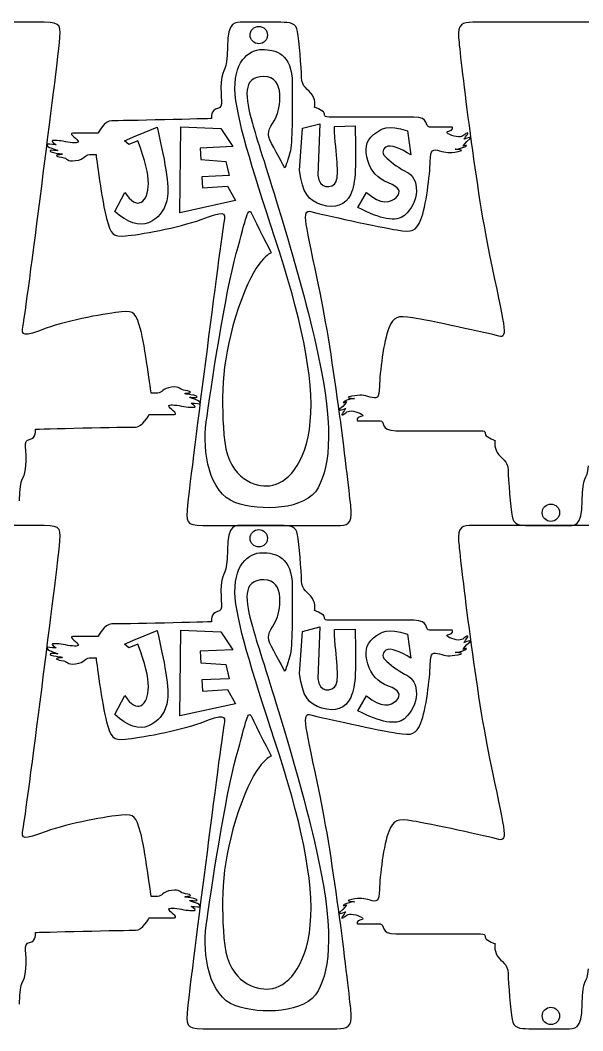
# Model space of a CAD drawing. Extents: x -1 to 3385, y 281 to 1704.
# Drawn here: x 755 to 1547, y 281 to 1704 of the extents above; entities that cross this region are included whole.
import ezdxf

# ---------------------------------------------------------------- set-up
doc = ezdxf.new("R2010")
doc.units = 0
doc.layers.add('H0108_Printing_Least_8', color=7, linetype='CONTINUOUS')

msp = doc.modelspace()

# ---------------------------------------------------------------- linework, layer by layer
at = {"layer": 'H0108_Printing_Least_8', "color": 1}
for points in [[(788.42318, 1700.664757), (599.629185, 1700.664757)], [(1121.685972, 1700.610557), (1068.045973, 1700.610557)], [(1580.63276, 1700.664757), (1391.838765, 1700.664757)], [(1309.072967, 1567.274561), (1189.68597, 1567.274561)], [(917.522977, 1540.637561), (918.937977, 1541.215561), (918.937977, 1541.215561), (947.366976, 1552.841561)], [(1148.019971, 1491.949563), (1152.080971, 1551.567561), (1176.755971, 1557.882561), (1173.826971, 1485.208563)], [(1197.02497, 1554.063561), (1226.400969, 1554.919561)], [(1363.133966, 1553.194561), (1331.034967, 1553.194561)], [(864.046978, 1544.323561), (828.568979, 1544.323561)], [(920.206977, 1533.707562), (907.422977, 1528.593562), (901.573977, 1533.792562), (917.531977, 1540.614561)], [(1300.061967, 1547.843561), (1304.712967, 1513.887562)], [(887.687978, 1434.417564), (902.051977, 1461.241563)], [(1230.287969, 1439.791564), (1242.339969, 1461.112563)], [(936.249177, 1148.594771), (971.727176, 1148.594771)], [(1229.370769, 1139.723772), (1261.470768, 1139.723772)], [(1283.432768, 1125.643772), (1402.819765, 1125.643772)], [(788.42318, 992.253275), (599.629185, 992.253275)], [(1011.872975, 992.253575), (1200.66697, 992.253575)], [(1121.685972, 992.199175), (1068.045973, 992.199175)], [(1580.63276, 992.253275), (1391.838765, 992.253275)], [(1470.819763, 992.307775), (1524.458762, 992.307775)], [(1309.072967, 858.863179), (1189.68597, 858.863179)], [(917.522977, 832.226179), (918.937977, 832.804179), (918.937977, 832.804179), (947.366976, 844.430179)], [(1148.019971, 783.53818), (1152.080971, 843.156179), (1176.755971, 849.471179), (1173.826971, 776.797181)], [(1197.02497, 845.652179), (1226.400969, 846.508179)], [(1300.061967, 839.432179), (1304.712967, 805.47618)], [(1363.133966, 844.783179), (1331.034967, 844.783179)], [(864.046978, 835.913179), (828.568979, 835.913179)], [(920.206977, 825.296179), (907.422977, 820.182179), (901.573977, 825.381179), (917.531977, 832.203179)], [(887.687978, 726.006182), (902.051977, 752.830181)], [(1230.287969, 731.380182), (1242.339969, 752.701181)], [(936.249177, 440.183289), (971.727176, 440.183289)], [(1229.370769, 431.312289), (1261.470768, 431.312289)], [(1283.432768, 417.23329), (1402.819765, 417.23329)], [(1011.872975, 283.842193), (1200.66697, 283.842193)], [(1470.819763, 283.896293), (1524.458762, 283.896293)]]:
    msp.add_lwpolyline(points, dxfattribs=at)
for points in [[(1090.637973, 1694.842558)], [(979.377976, 1432.525564), (980.890975, 1553.330561), (1037.352974, 1550.926561), (1053.836974, 1525.654562), (1007.826975, 1523.558562), (1008.845975, 1507.261562), (1044.260974, 1504.829562), (1048.663974, 1484.819563), (1010.347975, 1483.203563), (1011.317975, 1467.682563), (1046.361974, 1469.872563), (1057.766974, 1449.740564)], [(1379.254966, 1535.896562)], [(1219.98097, 1458.558564)], [(961.083976, 1449.273564)], [(1295.556968, 1428.728564)], [(1168.989971, 1255.827569)], [(1213.24977, 1157.021771)], [(1501.867762, 998.075775)], [(1090.637973, 986.431175)], [(979.377976, 724.114182), (980.890975, 844.919179), (1037.352974, 842.515179), (1053.836974, 817.24318), (1007.826975, 815.14718), (1008.845975, 798.85018), (1044.260974, 796.41818), (1048.663974, 776.408181), (1010.347975, 774.792181), (1011.317975, 759.271181), (1046.361974, 761.461181), (1057.766974, 741.329181)], [(1379.254966, 827.485179)], [(961.083976, 740.862181)], [(1219.98097, 750.147181)], [(1295.556968, 720.317182)], [(1168.989971, 547.417186)], [(1213.24977, 448.610289)], [(1501.867762, 289.664293)]]:
    msp.add_lwpolyline(points, close=True, dxfattribs=at)
for points in [[(809.96318, 1671.519758), (812.07518, 1695.173758), (813.34318, 1700.664757), (788.42318, 1700.664757)], [(1068.045973, 1700.610557), (1058.331974, 1700.610557), (1046.505974, 1703.567557), (1046.505974, 1665.973558)], [(1078.417973, 1682.622558), (1078.417973, 1689.371558), (1083.888973, 1694.842558), (1090.637973, 1694.842558)], [(1090.637973, 1694.842558), (1097.386973, 1694.842558), (1102.857972, 1689.371558), (1102.857972, 1682.622558)], [(1145.337971, 1687.515558), (1143.648971, 1699.765558), (1133.933972, 1700.610557), (1121.685972, 1700.610557)], [(1391.838765, 1700.664757), (1377.900766, 1700.664757), (1370.298766, 1698.975758), (1371.987766, 1678.277758)], [(1090.637973, 1670.401558), (1083.888973, 1670.401558), (1078.417973, 1675.873558), (1078.417973, 1682.622558)], [(1102.857972, 1682.622558), (1102.857972, 1675.873558), (1097.386973, 1670.401558), (1090.637973, 1670.401558)], [(1150.828971, 1622.889559), (1150.828971, 1636.406559), (1147.026971, 1675.266558), (1145.337971, 1687.515558)], [(758.858181, 1274.045768), (762.237181, 1290.096768), (807.85218, 1647.865759), (809.96318, 1671.519758)], [(1046.505974, 1665.973558), (1046.505974, 1628.380559), (1039.325974, 1638.940559), (1037.635974, 1616.55356)], [(1371.987766, 1678.277758), (1373.676766, 1657.580759), (1394.794765, 1472.993763), (1415.490765, 1372.886766)], [(1057.486974, 1598.81256), (1053.263974, 1644.431559), (1076.569973, 1662.379558), (1095.153973, 1662.379558)], [(1095.153973, 1662.379558), (1113.737972, 1662.379558), (1137.734972, 1656.681559), (1137.734972, 1614.44156)], [(1097.833973, 1624.326559), (1066.578973, 1624.326559), (1071.424973, 1594.58956), (1081.561973, 1558.263561)], [(1114.505972, 1566.288561), (1120.840972, 1577.693561), (1129.087972, 1624.326559), (1097.833973, 1624.326559)], [(1166.033971, 1597.96856), (1160.542971, 1606.83856), (1150.828971, 1609.37256), (1150.828971, 1622.889559)], [(1037.635974, 1616.55356), (1035.946974, 1594.16656), (1042.281974, 1580.65056), (1032.567974, 1579.382561)], [(1137.734972, 1614.44156), (1137.734972, 1572.202561), (1138.157972, 1531.229562), (1134.356972, 1516.868562)], [(1119.573972, 1377.477566), (1085.362973, 1484.343563), (1061.710973, 1553.194561), (1057.486974, 1598.81256)], [(1168.989971, 1581.07256), (1168.989971, 1581.07256), (1171.523971, 1589.09756), (1166.033971, 1597.96856)], [(1032.567974, 1579.382561), (1022.853974, 1578.115561), (1024.120974, 1565.021561), (1024.120974, 1565.021561)], [(1179.548971, 1576.003561), (1172.368971, 1580.22756), (1168.989971, 1581.07256), (1168.989971, 1581.07256)], [(1024.120974, 1565.021561), (1024.120974, 1565.021561), (893.611978, 1561.642561), (883.475978, 1562.064561)], [(1106.058972, 1535.031562), (1100.567972, 1546.013561), (1108.169972, 1554.883561), (1114.505972, 1566.288561)], [(1189.68597, 1567.274561), (1178.422971, 1567.274561), (1186.72897, 1571.779561), (1179.548971, 1576.003561)], [(1331.034967, 1553.194561), (1323.713967, 1553.194561), (1331.597967, 1567.274561), (1309.072967, 1567.274561)], [(883.475978, 1562.064561), (873.338978, 1562.486561), (864.046978, 1544.323561), (864.046978, 1544.323561)], [(947.366976, 1552.841561), (960.449976, 1498.589563), (965.022976, 1464.066563), (961.083976, 1449.273564)], [(1081.561973, 1558.263561), (1091.697973, 1521.936562), (1140.269971, 1377.900566), (1168.989971, 1255.827569)], [(1199.40797, 1476.572563), (1204.16197, 1487.525563), (1198.98397, 1512.001562), (1197.02497, 1554.063561)], [(1226.400969, 1554.919561), (1227.152969, 1501.272562), (1227.825969, 1474.147563), (1219.98097, 1458.558564)], [(1252.194969, 1542.493561), (1263.760968, 1551.599561), (1271.753968, 1556.515561), (1300.061967, 1547.843561)], [(1358.065966, 1547.280561), (1365.668966, 1548.125561), (1363.133966, 1553.194561), (1363.133966, 1553.194561)], [(828.568979, 1544.323561), (821.810979, 1544.323561), (836.593979, 1535.031562), (836.593979, 1532.496562)], [(917.531977, 1540.614561), (917.528977, 1540.622561), (917.525977, 1540.629561), (917.522977, 1540.637561)], [(1244.066969, 1505.849562), (1239.646969, 1520.964562), (1240.629969, 1533.386562), (1252.194969, 1542.493561)], [(1368.765966, 1539.677562), (1360.036966, 1541.367561), (1350.463966, 1546.436561), (1358.065966, 1547.280561)], [(1383.688965, 1544.746561), (1379.183966, 1542.775561), (1377.494966, 1537.988562), (1368.765966, 1539.677562)], [(1378.338966, 1526.160562), (1378.338966, 1526.160562), (1381.972965, 1532.033562), (1387.603965, 1536.539562)], [(1379.254966, 1535.896562), (1379.254966, 1535.896562), (1388.193965, 1546.717561), (1383.688965, 1544.746561)], [(1387.603965, 1536.539562), (1393.235965, 1541.044561), (1379.254966, 1535.896562), (1379.254966, 1535.896562)], [(793.51298, 1529.258562), (791.54198, 1529.821562), (791.82298, 1526.160562), (796.04698, 1524.471562)], [(805.15698, 1528.359562), (805.15698, 1528.359562), (795.48398, 1528.695562), (793.51298, 1529.258562)], [(796.04698, 1524.471562), (800.27098, 1522.781562), (803.36798, 1521.655562), (806.74698, 1520.529562)], [(799.98898, 1534.045562), (796.89198, 1533.482562), (805.15698, 1528.359562), (805.15698, 1528.359562)], [(818.43198, 1532.496562), (809.13998, 1534.186562), (803.08598, 1534.608562), (799.98898, 1534.045562)], [(836.593979, 1532.496562), (836.593979, 1529.962562), (827.723979, 1530.807562), (818.43198, 1532.496562)], [(935.151977, 1473.807563), (935.473977, 1486.663563), (930.489977, 1506.634562), (920.206977, 1533.707562)], [(1127.176972, 1495.748563), (1127.176972, 1495.748563), (1111.548972, 1524.049562), (1106.058972, 1535.031562)], [(1269.613968, 1525.034562), (1263.565968, 1520.583562), (1263.967968, 1515.322562), (1270.821968, 1509.249562)], [(1304.712967, 1513.887562), (1290.745968, 1522.651562), (1275.659968, 1529.484562), (1269.613968, 1525.034562)], [(1332.020967, 1504.618562), (1332.442967, 1522.359562), (1336.243967, 1522.359562), (1345.113966, 1519.825562)], [(1367.076966, 1521.936562), (1367.076966, 1521.936562), (1378.484966, 1523.459562), (1381.915965, 1525.987562)], [(1381.915965, 1525.987562), (1386.317965, 1529.231562), (1378.338966, 1526.160562), (1378.338966, 1526.160562)], [(798.58098, 1520.529562), (794.92098, 1520.810562), (796.04698, 1517.994562), (801.39698, 1517.149562)], [(806.74698, 1520.529562), (810.12598, 1519.402562), (802.24198, 1520.247562), (798.58098, 1520.529562)], [(801.39698, 1517.149562), (806.74698, 1516.305562), (813.22298, 1515.460562), (813.22298, 1515.460562)], [(810.54298, 1514.230562), (805.47498, 1514.230562), (802.59198, 1512.126562), (812.72798, 1510.718562)], [(813.22298, 1515.460562), (813.22298, 1515.460562), (815.61098, 1514.230562), (810.54298, 1514.230562)], [(812.72798, 1510.718562), (822.864979, 1509.310562), (819.41798, 1504.196562), (832.651979, 1505.886562)], [(832.651979, 1505.886562), (845.884979, 1507.575562), (845.321979, 1514.052562), (852.079979, 1514.333562)], [(852.079979, 1514.333562), (858.837979, 1514.615562), (861.371978, 1514.333562), (861.371978, 1514.333562)], [(861.371978, 1514.333562), (861.371978, 1514.333562), (869.959978, 1446.750564), (876.294978, 1424.363564)], [(1134.356972, 1516.868562), (1130.555972, 1502.506562), (1127.176972, 1495.748563), (1127.176972, 1495.748563)], [(1270.821968, 1509.249562), (1277.671968, 1503.174562), (1290.441968, 1493.587563), (1298.971968, 1489.839563)], [(1345.113966, 1519.825562), (1353.982966, 1517.290562), (1358.705966, 1516.279562), (1371.181966, 1518.647562)], [(1371.181966, 1518.647562), (1383.750965, 1521.033562), (1367.076966, 1521.936562), (1367.076966, 1521.936562)], [(1273.165968, 1474.618563), (1258.186969, 1480.323563), (1248.484969, 1490.733563), (1244.066969, 1505.849562)], [(1318.927967, 1423.096564), (1326.107967, 1439.992564), (1331.597967, 1486.878563), (1332.020967, 1504.618562)], [(1179.399971, 1443.602564), (1160.195971, 1449.219564), (1152.094971, 1460.490563), (1148.019971, 1491.949563)], [(1173.826971, 1485.208563), (1174.699971, 1465.342563), (1194.65497, 1465.618563), (1199.40797, 1476.572563)], [(1298.971968, 1489.839563), (1307.502967, 1486.090563), (1312.840967, 1476.102563), (1312.556967, 1463.114563)], [(924.769977, 1447.391564), (931.341977, 1451.071564), (934.802977, 1459.876564), (935.151977, 1473.807563)], [(1284.515968, 1454.465564), (1291.929968, 1462.194563), (1288.144968, 1468.913563), (1273.165968, 1474.618563)], [(902.051977, 1461.241563), (910.625977, 1448.327564), (918.198977, 1443.710564), (924.769977, 1447.391564)], [(1219.98097, 1458.558564), (1212.12997, 1442.970564), (1198.60297, 1437.986564), (1179.399971, 1443.602564)], [(1242.339969, 1461.112563), (1262.277968, 1443.033564), (1277.101968, 1446.733564), (1284.515968, 1454.465564)], [(1312.556967, 1463.114563), (1312.271967, 1450.125564), (1306.605967, 1438.663564), (1295.556968, 1428.728564)], [(961.083976, 1449.273564), (957.144976, 1434.479564), (948.551976, 1424.236564), (935.304977, 1418.540565)], [(1058.754974, 1374.943566), (1073.536973, 1427.320564), (1075.225973, 1442.526564), (1080.716973, 1430.699564)], [(1177.014971, 1320.032567), (1156.318971, 1420.139564), (1149.983971, 1437.880564), (1163.921971, 1434.078564)], [(1295.556968, 1428.728564), (1284.508968, 1418.793565), (1261.941968, 1423.559564), (1230.287969, 1439.791564)], [(876.294978, 1424.363564), (882.630978, 1401.976565), (884.742978, 1398.175565), (902.903977, 1399.864565)], [(935.304977, 1418.540565), (922.057977, 1412.845565), (906.185977, 1418.137565), (887.687978, 1434.417564)], [(902.903977, 1399.864565), (921.064977, 1401.554565), (977.661976, 1411.269565), (1009.337975, 1423.096564)], [(1009.337975, 1423.096564), (1041.014974, 1434.923564), (1044.816974, 1434.923564), (1041.437974, 1418.872565)], [(1080.716973, 1430.699564), (1086.207973, 1418.872565), (1108.169972, 1376.210566), (1108.169972, 1376.210566)], [(1163.921971, 1434.078564), (1177.859971, 1430.277564), (1263.175968, 1411.691565), (1285.138968, 1408.312565)], [(1285.138968, 1408.312565), (1307.101967, 1404.933565), (1311.746967, 1406.200565), (1318.927967, 1423.096564)], [(1041.437974, 1418.872565), (1038.058974, 1402.821565), (992.443975, 1045.052574), (990.331975, 1021.398574)], [(1016.518975, 1137.557572), (1022.008974, 1178.952571), (1043.971974, 1322.566567), (1058.754974, 1374.943566)], [(1108.169972, 1376.210566), (1108.169972, 1376.210566), (1085.784973, 1369.452566), (1062.132973, 1298.912568)], [(1161.809971, 1127.419572), (1170.679971, 1185.71057), (1153.784971, 1270.611568), (1119.573972, 1377.477566)], [(1415.490765, 1372.886766), (1436.185764, 1272.778768), (1442.521764, 1255.037769), (1428.583764, 1258.839769)], [(1220.517969, 1014.640575), (1218.82797, 1035.337574), (1197.71097, 1219.92457), (1177.014971, 1320.032567)], [(924.000177, 1268.554768), (917.665177, 1290.941768), (915.553177, 1294.742768), (897.392178, 1293.053768)], [(1062.132973, 1298.912568), (1038.480974, 1228.372569), (1037.213974, 1177.684571), (1041.437974, 1119.816572)], [(897.392178, 1293.053768), (879.230178, 1291.363768), (822.634179, 1281.648768), (790.95718, 1269.821768)], [(1307.366767, 1284.605768), (1285.403768, 1287.984768), (1280.757768, 1286.717768), (1273.577768, 1269.821768)], [(1428.583764, 1258.839769), (1414.645765, 1262.640768), (1329.329767, 1281.226768), (1307.366767, 1284.605768)], [(790.95718, 1269.821768), (759.280181, 1257.994769), (755.479181, 1257.994769), (758.858181, 1274.045768)], [(938.924177, 1178.584771), (938.924177, 1178.584771), (930.336177, 1246.167769), (924.000177, 1268.554768)], [(1273.577768, 1269.821768), (1266.397768, 1252.925769), (1260.906768, 1206.03977), (1260.484768, 1188.29977)], [(1168.989971, 1255.827569), (1197.71097, 1133.755572), (1191.37497, 1077.154573), (1174.057971, 1045.475574)], [(967.644176, 1187.03277), (954.410176, 1185.34277), (954.974176, 1178.865771), (948.216176, 1178.584771)], [(987.567175, 1182.19977), (977.431176, 1183.60777), (980.878175, 1188.72177), (967.644176, 1187.03277)], [(989.753175, 1178.687771), (994.821175, 1178.687771), (997.704175, 1180.79177), (987.567175, 1182.19977)], [(1260.484768, 1188.29977), (1260.062768, 1170.558771), (1256.260769, 1170.558771), (1247.391769, 1173.093771)], [(948.216176, 1178.584771), (941.458176, 1178.302771), (938.924177, 1178.584771), (938.924177, 1178.584771)], [(987.073175, 1177.457771), (987.073175, 1177.457771), (984.685175, 1178.687771), (989.753175, 1178.687771)], [(998.899175, 1175.768771), (993.549175, 1176.612771), (987.073175, 1177.457771), (987.073175, 1177.457771)], [(993.549175, 1172.389771), (990.170175, 1173.515771), (998.054175, 1172.670771), (1001.715175, 1172.389771)], [(1004.249175, 1168.446771), (1000.025175, 1170.136771), (996.928175, 1171.262771), (993.549175, 1172.389771)], [(1001.715175, 1172.389771), (1005.375175, 1172.107771), (1004.249175, 1174.923771), (998.899175, 1175.768771)], [(1006.783175, 1163.659771), (1008.754175, 1163.096771), (1008.472175, 1166.757771), (1004.249175, 1168.446771)], [(1214.16577, 1166.757771), (1214.16577, 1166.757771), (1210.53277, 1160.884771), (1204.90177, 1156.378771)], [(1210.58977, 1166.930771), (1206.18777, 1163.686771), (1214.16577, 1166.757771), (1214.16577, 1166.757771)], [(1221.323769, 1174.270771), (1208.75477, 1171.885771), (1225.428769, 1170.981771), (1225.428769, 1170.981771)], [(1225.428769, 1170.981771), (1225.428769, 1170.981771), (1214.01977, 1169.458771), (1210.58977, 1166.930771)], [(1247.391769, 1173.093771), (1238.521769, 1175.627771), (1233.799769, 1176.638771), (1221.323769, 1174.270771)], [(963.702176, 1160.421771), (963.702176, 1162.955771), (972.572176, 1162.110771), (981.864175, 1160.421771)], [(971.727176, 1148.594771), (978.485176, 1148.594771), (963.702176, 1157.886771), (963.702176, 1160.421771)], [(981.864175, 1160.421771), (991.156175, 1158.731771), (997.210175, 1158.309771), (1000.307175, 1158.872771)], [(1000.307175, 1158.872771), (1003.404175, 1159.435771), (995.139175, 1164.558771), (995.139175, 1164.558771)], [(995.139175, 1164.558771), (995.139175, 1164.558771), (1004.812175, 1164.222771), (1006.783175, 1163.659771)], [(1204.90177, 1156.378771), (1199.26977, 1151.873771), (1213.24977, 1157.021771), (1213.24977, 1157.021771)], [(1213.24977, 1157.021771), (1213.24977, 1157.021771), (1204.31077, 1146.200771), (1208.81577, 1148.171771)], [(1208.81577, 1148.171771), (1213.32177, 1150.142771), (1215.01077, 1154.930771), (1223.739769, 1153.240771)], [(1223.739769, 1153.240771), (1232.468769, 1151.550771), (1242.041769, 1146.482771), (1234.439769, 1145.637771)], [(916.820177, 1130.853772), (926.957177, 1130.431772), (936.249177, 1148.594771), (936.249177, 1148.594771)], [(1234.439769, 1145.637771), (1226.836769, 1144.792771), (1229.370769, 1139.723772), (1229.370769, 1139.723772)], [(1261.470768, 1139.723772), (1268.790768, 1139.723772), (1260.906768, 1125.643772), (1283.432768, 1125.643772)], [(767.728181, 1113.535772), (777.442181, 1114.802772), (776.175181, 1127.896772), (776.175181, 1127.896772)], [(776.175181, 1127.896772), (776.175181, 1127.896772), (906.684177, 1131.275772), (916.820177, 1130.853772)], [(1057.064974, 1024.777574), (1020.741974, 1037.872574), (1011.027975, 1096.162573), (1016.518975, 1137.557572)], [(1101.941972, 1048.009574), (1124.219972, 1048.009574), (1152.940971, 1069.129573), (1161.809971, 1127.419572)], [(1402.819765, 1125.643772), (1414.082765, 1125.643772), (1405.776765, 1121.138772), (1412.956765, 1116.914772)], [(762.659181, 1076.364773), (764.349181, 1098.751773), (758.013181, 1112.268772), (767.728181, 1113.535772)], [(1041.437974, 1119.816572), (1045.660974, 1061.948573), (1079.663973, 1048.009574), (1101.941972, 1048.009574)], [(1412.956765, 1116.914772), (1420.136764, 1112.690772), (1423.515764, 1111.845772), (1423.515764, 1111.845772)], [(1423.515764, 1111.845772), (1423.515764, 1111.845772), (1420.981764, 1103.820772), (1426.471764, 1094.950773)], [(1426.471764, 1094.950773), (1431.962764, 1086.079773), (1441.676764, 1083.545773), (1441.676764, 1070.028773)], [(753.790181, 1026.944774), (753.790181, 1064.537773), (760.970181, 1053.977774), (762.659181, 1076.364773)], [(1441.676764, 1070.028773), (1441.676764, 1056.512774), (1445.477764, 1017.651775), (1447.167764, 1005.402775)], [(1545.999761, 1026.944774), (1545.999761, 1064.537773), (1553.179761, 1053.977774), (1554.868761, 1076.364773)], [(1174.057971, 1045.475574), (1156.741971, 1013.795575), (1093.387973, 1011.683575), (1057.064974, 1024.777574)], [(1524.458762, 992.307775), (1534.173762, 992.307775), (1545.999761, 989.351775), (1545.999761, 1026.944774)], [(990.331975, 1021.398574), (988.220975, 997.744575), (986.952975, 992.253575), (1011.872975, 992.253575)], [(1200.66697, 992.253575), (1214.60497, 992.253575), (1222.206969, 993.943575), (1220.517969, 1014.640575)], [(1489.647763, 1010.295775), (1489.647763, 1017.044775), (1495.118763, 1022.516774), (1501.867762, 1022.516774)], [(1501.867762, 998.075775), (1495.118763, 998.075775), (1489.647763, 1003.546775), (1489.647763, 1010.295775)], [(1501.867762, 1022.516774), (1508.616762, 1022.516774), (1514.087762, 1017.044775), (1514.087762, 1010.295775)], [(1514.087762, 1010.295775), (1514.087762, 1003.546775), (1508.616762, 998.075775), (1501.867762, 998.075775)], [(1447.167764, 1005.402775), (1448.856764, 993.152775), (1458.570764, 992.307775), (1470.819763, 992.307775)], [(809.96318, 963.108276), (812.07518, 986.762275), (813.34318, 992.253275), (788.42318, 992.253275)], [(1068.045973, 992.199175), (1058.331974, 992.199175), (1046.505974, 995.156175), (1046.505974, 957.562176)], [(1078.417973, 974.211176), (1078.417973, 980.960175), (1083.888973, 986.431175), (1090.637973, 986.431175)], [(1090.637973, 986.431175), (1097.386973, 986.431175), (1102.857972, 980.960175), (1102.857972, 974.211176)], [(1145.337971, 979.104176), (1143.648971, 991.354175), (1133.933972, 992.199175), (1121.685972, 992.199175)], [(1391.838765, 992.253275), (1377.900766, 992.253275), (1370.298766, 990.564275), (1371.987766, 969.866276)], [(1090.637973, 961.991176), (1083.888973, 961.991176), (1078.417973, 967.462176), (1078.417973, 974.211176)], [(1102.857972, 974.211176), (1102.857972, 967.462176), (1097.386973, 961.991176), (1090.637973, 961.991176)], [(1150.828971, 914.478177), (1150.828971, 927.995177), (1147.026971, 966.855176), (1145.337971, 979.104176)], [(1371.987766, 969.866276), (1373.676766, 949.169276), (1394.794765, 764.582281), (1415.490765, 664.475283)], [(758.858181, 565.634286), (762.237181, 581.685285), (807.85218, 939.454277), (809.96318, 963.108276)], [(1046.505974, 957.562176), (1046.505974, 919.969177), (1039.325974, 930.529177), (1037.635974, 908.142177)], [(1057.486974, 890.401178), (1053.263974, 936.020177), (1076.569973, 953.968176), (1095.153973, 953.968176)], [(1095.153973, 953.968176), (1113.737972, 953.968176), (1137.734972, 948.270176), (1137.734972, 906.030177)], [(1097.833973, 915.915177), (1066.578973, 915.915177), (1071.424973, 886.178178), (1081.561973, 849.852179)], [(1114.505972, 857.877179), (1120.840972, 869.282178), (1129.087972, 915.915177), (1097.833973, 915.915177)], [(1166.033971, 889.557178), (1160.542971, 898.427178), (1150.828971, 900.961177), (1150.828971, 914.478177)], [(1037.635974, 908.142177), (1035.946974, 885.755178), (1042.281974, 872.238178), (1032.567974, 870.971178)], [(1137.734972, 906.030177), (1137.734972, 863.791178), (1138.157972, 822.818179), (1134.356972, 808.45718)], [(1119.573972, 669.066183), (1085.362973, 775.932181), (1061.710973, 844.783179), (1057.486974, 890.401178)], [(1168.989971, 872.661178), (1168.989971, 872.661178), (1171.523971, 880.686178), (1166.033971, 889.557178)], [(1032.567974, 870.971178), (1022.853974, 869.704178), (1024.120974, 856.610179), (1024.120974, 856.610179)], [(1179.548971, 867.592178), (1172.368971, 871.816178), (1168.989971, 872.661178), (1168.989971, 872.661178)], [(883.475978, 853.653179), (873.338978, 854.075179), (864.046978, 835.913179), (864.046978, 835.913179)], [(1024.120974, 856.610179), (1024.120974, 856.610179), (893.611978, 853.231179), (883.475978, 853.653179)], [(1106.058972, 826.620179), (1100.567972, 837.602179), (1108.169972, 846.472179), (1114.505972, 857.877179)], [(1189.68597, 858.863179), (1178.422971, 858.863179), (1186.72897, 863.368178), (1179.548971, 867.592178)], [(1331.034967, 844.783179), (1323.713967, 844.783179), (1331.597967, 858.863179), (1309.072967, 858.863179)], [(947.366976, 844.430179), (960.449976, 790.17818), (965.022976, 755.655181), (961.083976, 740.862181)], [(1081.561973, 849.852179), (1091.697973, 813.52618), (1140.269971, 669.489183), (1168.989971, 547.417186)], [(1199.40797, 768.161181), (1204.16197, 779.114181), (1198.98397, 803.59018), (1197.02497, 845.652179)], [(1226.400969, 846.508179), (1227.152969, 792.86118), (1227.825969, 765.736181), (1219.98097, 750.147181)], [(1252.194969, 834.082179), (1263.760968, 843.188179), (1271.753968, 848.105179), (1300.061967, 839.432179)], [(1358.065966, 838.869179), (1365.668966, 839.714179), (1363.133966, 844.783179), (1363.133966, 844.783179)], [(799.98898, 825.634179), (796.89198, 825.071179), (805.15698, 819.94818), (805.15698, 819.94818)], [(818.43198, 824.085179), (809.13998, 825.775179), (803.08598, 826.197179), (799.98898, 825.634179)], [(828.568979, 835.913179), (821.810979, 835.913179), (836.593979, 826.620179), (836.593979, 824.085179)], [(917.531977, 832.203179), (917.528977, 832.211179), (917.525977, 832.218179), (917.522977, 832.226179)], [(935.151977, 765.396181), (935.473977, 778.252181), (930.489977, 798.22318), (920.206977, 825.296179)], [(1127.176972, 787.33718), (1127.176972, 787.33718), (1111.548972, 815.63818), (1106.058972, 826.620179)], [(1244.066969, 797.43818), (1239.646969, 812.55318), (1240.629969, 824.975179), (1252.194969, 834.082179)], [(1368.765966, 831.266179), (1360.036966, 832.956179), (1350.463966, 838.025179), (1358.065966, 838.869179)], [(1383.688965, 836.335179), (1379.183966, 834.364179), (1377.494966, 829.577179), (1368.765966, 831.266179)], [(1378.338966, 817.74918), (1378.338966, 817.74918), (1381.972965, 823.622179), (1387.603965, 828.128179)], [(1379.254966, 827.485179), (1379.254966, 827.485179), (1388.193965, 838.306179), (1383.688965, 836.335179)], [(1387.603965, 828.128179), (1393.235965, 832.633179), (1379.254966, 827.485179), (1379.254966, 827.485179)], [(793.51298, 820.847179), (791.54198, 821.410179), (791.82298, 817.74918), (796.04698, 816.06018)], [(805.15698, 819.94818), (805.15698, 819.94818), (795.48398, 820.284179), (793.51298, 820.847179)], [(798.58098, 812.11818), (794.92098, 812.39918), (796.04698, 809.58318), (801.39698, 808.73818)], [(796.04698, 816.06018), (800.27098, 814.37018), (803.36798, 813.24418), (806.74698, 812.11818)], [(806.74698, 812.11818), (810.12598, 810.99118), (802.24198, 811.83618), (798.58098, 812.11818)], [(836.593979, 824.085179), (836.593979, 821.551179), (827.723979, 822.396179), (818.43198, 824.085179)], [(1269.613968, 816.62318), (1263.565968, 812.17218), (1263.967968, 806.91118), (1270.821968, 800.83818)], [(1304.712967, 805.47618), (1290.745968, 814.24018), (1275.659968, 821.073179), (1269.613968, 816.62318)], [(1332.020967, 796.20718), (1332.442967, 813.94818), (1336.243967, 813.94818), (1345.113966, 811.41418)], [(1345.113966, 811.41418), (1353.982966, 808.87918), (1358.705966, 807.86818), (1371.181966, 810.23618)], [(1367.076966, 813.52618), (1367.076966, 813.52618), (1378.484966, 815.04818), (1381.915965, 817.57618)], [(1371.181966, 810.23618), (1383.750965, 812.62218), (1367.076966, 813.52618), (1367.076966, 813.52618)], [(1381.915965, 817.57618), (1386.317965, 820.820179), (1378.338966, 817.74918), (1378.338966, 817.74918)], [(801.39698, 808.73818), (806.74698, 807.89418), (813.22298, 807.04918), (813.22298, 807.04918)], [(810.54298, 805.81918), (805.47498, 805.81918), (802.59198, 803.71518), (812.72798, 802.30718)], [(813.22298, 807.04918), (813.22298, 807.04918), (815.61098, 805.81918), (810.54298, 805.81918)], [(812.72798, 802.30718), (822.864979, 800.89918), (819.41798, 795.78518), (832.651979, 797.47518)], [(832.651979, 797.47518), (845.884979, 799.16418), (845.321979, 805.64118), (852.079979, 805.92218)], [(852.079979, 805.92218), (858.837979, 806.20418), (861.371978, 805.92218), (861.371978, 805.92218)], [(861.371978, 805.92218), (861.371978, 805.92218), (869.959978, 738.339182), (876.294978, 715.952182)], [(1134.356972, 808.45718), (1130.555972, 794.09518), (1127.176972, 787.33718), (1127.176972, 787.33718)], [(1273.165968, 766.207181), (1258.186969, 771.912181), (1248.484969, 782.32218), (1244.066969, 797.43818)], [(1270.821968, 800.83818), (1277.671968, 794.76318), (1290.441968, 785.17718), (1298.971968, 781.42818)], [(1179.399971, 735.191182), (1160.195971, 740.808181), (1152.094971, 752.080181), (1148.019971, 783.53818)], [(1318.927967, 714.685182), (1326.107967, 731.581182), (1331.597967, 778.467181), (1332.020967, 796.20718)], [(1173.826971, 776.797181), (1174.699971, 756.930181), (1194.65497, 757.207181), (1199.40797, 768.161181)], [(1298.971968, 781.42818), (1307.502967, 777.679181), (1312.840967, 767.691181), (1312.556967, 754.703181)], [(924.769977, 738.980182), (931.341977, 742.660181), (934.802977, 751.465181), (935.151977, 765.396181)], [(1284.515968, 746.054181), (1291.929968, 753.783181), (1288.144968, 760.502181), (1273.165968, 766.207181)], [(1312.556967, 754.703181), (1312.271967, 741.714181), (1306.605967, 730.252182), (1295.556968, 720.317182)], [(902.051977, 752.830181), (910.625977, 739.916182), (918.198977, 735.299182), (924.769977, 738.980182)], [(961.083976, 740.862181), (957.144976, 726.068182), (948.551976, 715.825182), (935.304977, 710.129182)], [(1219.98097, 750.147181), (1212.12997, 734.559182), (1198.60297, 729.575182), (1179.399971, 735.191182)], [(1242.339969, 752.701181), (1262.277968, 734.622182), (1277.101968, 738.322182), (1284.515968, 746.054181)], [(935.304977, 710.129182), (922.057977, 704.434182), (906.185977, 709.726182), (887.687978, 726.006182)], [(1009.337975, 714.685182), (1041.014974, 726.512182), (1044.816974, 726.512182), (1041.437974, 710.461182)], [(1058.754974, 666.532183), (1073.536973, 718.909182), (1075.225973, 734.115182), (1080.716973, 722.288182)], [(1177.014971, 611.621185), (1156.318971, 711.728182), (1149.983971, 729.469182), (1163.921971, 725.667182)], [(1163.921971, 725.667182), (1177.859971, 721.866182), (1263.175968, 703.280182), (1285.138968, 699.901183)], [(1295.556968, 720.317182), (1284.508968, 710.382182), (1261.941968, 715.148182), (1230.287969, 731.380182)], [(876.294978, 715.952182), (882.630978, 693.565183), (884.742978, 689.764183), (902.903977, 691.453183)], [(902.903977, 691.453183), (921.064977, 693.143183), (977.661976, 702.858182), (1009.337975, 714.685182)], [(1080.716973, 722.288182), (1086.207973, 710.461182), (1108.169972, 667.799183), (1108.169972, 667.799183)], [(1285.138968, 699.901183), (1307.101967, 696.522183), (1311.746967, 697.789183), (1318.927967, 714.685182)], [(1041.437974, 710.461182), (1038.058974, 694.410183), (992.443975, 336.641192), (990.331975, 312.987192)], [(1161.809971, 419.00819), (1170.679971, 477.299188), (1153.784971, 562.200186), (1119.573972, 669.066183)], [(1016.518975, 429.146189), (1022.008974, 470.541188), (1043.971974, 614.155185), (1058.754974, 666.532183)], [(1108.169972, 667.799183), (1108.169972, 667.799183), (1085.784973, 661.041183), (1062.132973, 590.501185)], [(1415.490765, 664.475283), (1436.185764, 564.367286), (1442.521764, 546.626286), (1428.583764, 550.428286)], [(1220.517969, 306.229192), (1218.82797, 326.926192), (1197.71097, 511.513187), (1177.014971, 611.621185)], [(897.392178, 584.642285), (879.230178, 582.952285), (822.634179, 573.237286), (790.95718, 561.410286)], [(924.000177, 560.143286), (917.665177, 582.530285), (915.553177, 586.331285), (897.392178, 584.642285)], [(1062.132973, 590.501185), (1038.480974, 519.961187), (1037.213974, 469.273188), (1041.437974, 411.40519)], [(1307.366767, 576.194286), (1285.403768, 579.573286), (1280.757768, 578.306286), (1273.577768, 561.410286)], [(1428.583764, 550.428286), (1414.645765, 554.229286), (1329.329767, 572.815286), (1307.366767, 576.194286)], [(790.95718, 561.410286), (759.280181, 549.583286), (755.479181, 549.583286), (758.858181, 565.634286)], [(938.924177, 470.173288), (938.924177, 470.173288), (930.336177, 537.756287), (924.000177, 560.143286)], [(1273.577768, 561.410286), (1266.397768, 544.514286), (1260.906768, 497.628288), (1260.484768, 479.888288)], [(1168.989971, 547.417186), (1197.71097, 425.344189), (1191.37497, 368.743191), (1174.057971, 337.064192)], [(948.216176, 470.173288), (941.458176, 469.891288), (938.924177, 470.173288), (938.924177, 470.173288)], [(967.644176, 478.621288), (954.410176, 476.931288), (954.974176, 470.454288), (948.216176, 470.173288)], [(987.567175, 473.788288), (977.431176, 475.196288), (980.878175, 480.310288), (967.644176, 478.621288)], [(987.073175, 469.046288), (987.073175, 469.046288), (984.685175, 470.276288), (989.753175, 470.276288)], [(989.753175, 470.276288), (994.821175, 470.276288), (997.704175, 472.381288), (987.567175, 473.788288)], [(1260.484768, 479.888288), (1260.062768, 462.147288), (1256.260769, 462.147288), (1247.391769, 464.682288)], [(998.899175, 467.357288), (993.549175, 468.202288), (987.073175, 469.046288), (987.073175, 469.046288)], [(993.549175, 463.978288), (990.170175, 465.104288), (998.054175, 464.259288), (1001.715175, 463.978288)], [(1004.249175, 460.035288), (1000.025175, 461.725288), (996.928175, 462.851288), (993.549175, 463.978288)], [(1000.307175, 450.461289), (1003.404175, 451.024289), (995.139175, 456.147289), (995.139175, 456.147289)], [(995.139175, 456.147289), (995.139175, 456.147289), (1004.812175, 455.811289), (1006.783175, 455.248289)], [(1001.715175, 463.978288), (1005.375175, 463.696288), (1004.249175, 466.512288), (998.899175, 467.357288)], [(1006.783175, 455.248289), (1008.754175, 454.685289), (1008.472175, 458.346289), (1004.249175, 460.035288)], [(1214.16577, 458.346289), (1214.16577, 458.346289), (1210.53277, 452.473289), (1204.90177, 447.967289)], [(1210.58977, 458.519289), (1206.18777, 455.275289), (1214.16577, 458.346289), (1214.16577, 458.346289)], [(1221.323769, 465.859288), (1208.75477, 463.474288), (1225.428769, 462.570288), (1225.428769, 462.570288)], [(1225.428769, 462.570288), (1225.428769, 462.570288), (1214.01977, 461.047288), (1210.58977, 458.519289)], [(1247.391769, 464.682288), (1238.521769, 467.216288), (1233.799769, 468.227288), (1221.323769, 465.859288)], [(963.702176, 452.010289), (963.702176, 454.544289), (972.572176, 453.699289), (981.864175, 452.010289)], [(971.727176, 440.183289), (978.485176, 440.183289), (963.702176, 449.475289), (963.702176, 452.010289)], [(981.864175, 452.010289), (991.156175, 450.320289), (997.210175, 449.898289), (1000.307175, 450.461289)], [(1204.90177, 447.967289), (1199.26977, 443.462289), (1213.24977, 448.610289), (1213.24977, 448.610289)], [(1213.24977, 448.610289), (1213.24977, 448.610289), (1204.31077, 437.789289), (1208.81577, 439.760289)], [(1208.81577, 439.760289), (1213.32177, 441.731289), (1215.01077, 446.519289), (1223.739769, 444.829289)], [(1223.739769, 444.829289), (1232.468769, 443.139289), (1242.041769, 438.071289), (1234.439769, 437.226289)], [(916.820177, 422.442289), (926.957177, 422.020289), (936.249177, 440.183289), (936.249177, 440.183289)], [(1057.064974, 316.366192), (1020.741974, 329.461192), (1011.027975, 387.75119), (1016.518975, 429.146189)], [(1234.439769, 437.226289), (1226.836769, 436.381289), (1229.370769, 431.312289), (1229.370769, 431.312289)], [(1261.470768, 431.312289), (1268.790768, 431.312289), (1260.906768, 417.23329), (1283.432768, 417.23329)], [(767.728181, 405.12429), (777.442181, 406.39129), (776.175181, 419.48529), (776.175181, 419.48529)], [(776.175181, 419.48529), (776.175181, 419.48529), (906.684177, 422.864289), (916.820177, 422.442289)], [(1101.941972, 339.598192), (1124.219972, 339.598192), (1152.940971, 360.718191), (1161.809971, 419.00819)], [(1402.819765, 417.23329), (1414.082765, 417.23329), (1405.776765, 412.72729), (1412.956765, 408.50329)], [(762.659181, 367.953291), (764.349181, 390.34029), (758.013181, 403.85729), (767.728181, 405.12429)], [(1041.437974, 411.40519), (1045.660974, 353.537191), (1079.663973, 339.598192), (1101.941972, 339.598192)], [(1412.956765, 408.50329), (1420.136764, 404.27929), (1423.515764, 403.43429), (1423.515764, 403.43429)], [(1423.515764, 403.43429), (1423.515764, 403.43429), (1420.981764, 395.40929), (1426.471764, 386.53929)], [(1426.471764, 386.53929), (1431.962764, 377.668291), (1441.676764, 375.134291), (1441.676764, 361.617291)], [(753.790181, 318.533292), (753.790181, 356.126291), (760.970181, 345.566291), (762.659181, 367.953291)], [(1441.676764, 361.617291), (1441.676764, 348.101291), (1445.477764, 309.240292), (1447.167764, 296.991293)], [(1545.999761, 318.533292), (1545.999761, 356.126291), (1553.179761, 345.566291), (1554.868761, 367.953291)], [(1174.057971, 337.064192), (1156.741971, 305.384192), (1093.387973, 303.272192), (1057.064974, 316.366192)], [(990.331975, 312.987192), (988.220975, 289.333193), (986.952975, 283.842193), (1011.872975, 283.842193)], [(1489.647763, 301.884292), (1489.647763, 308.633292), (1495.118763, 314.105292), (1501.867762, 314.105292)], [(1501.867762, 314.105292), (1508.616762, 314.105292), (1514.087762, 308.633292), (1514.087762, 301.884292)], [(1524.458762, 283.896293), (1534.173762, 283.896293), (1545.999761, 280.940293), (1545.999761, 318.533292)], [(1200.66697, 283.842193), (1214.60497, 283.842193), (1222.206969, 285.532193), (1220.517969, 306.229192)], [(1501.867762, 289.664293), (1495.118763, 289.664293), (1489.647763, 295.135293), (1489.647763, 301.884292)], [(1514.087762, 301.884292), (1514.087762, 295.135293), (1508.616762, 289.664293), (1501.867762, 289.664293)], [(1447.167764, 296.991293), (1448.856764, 284.741293), (1458.570764, 283.896293), (1470.819763, 283.896293)]]:
    msp.add_open_spline(points, degree=3, dxfattribs=at)

doc.saveas('drawing.dxf')
